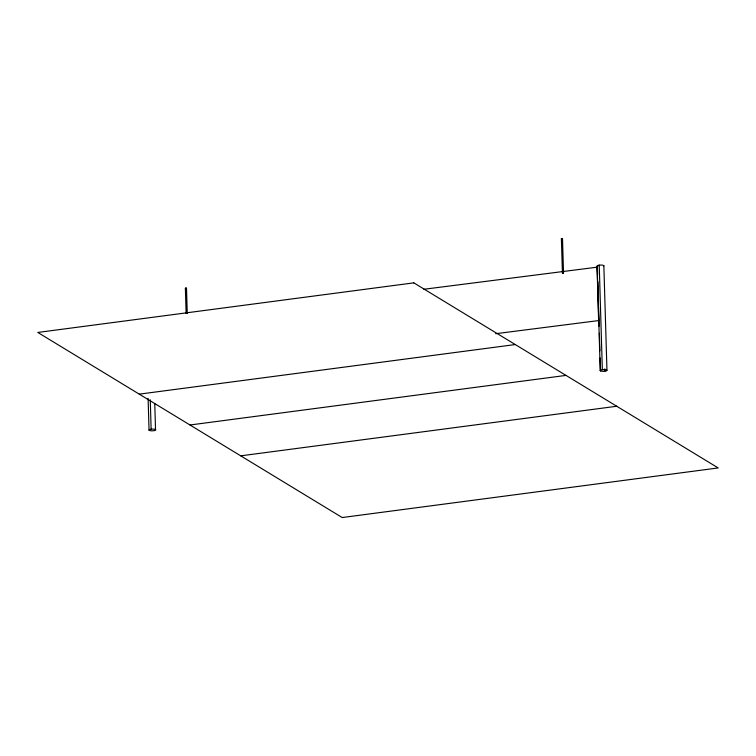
<?xml version="1.0" encoding="UTF-8"?>
<svg xmlns="http://www.w3.org/2000/svg" width="756" height="756" viewBox="0 0 756 756"><rect width="100%" height="100%" fill="white"/><g stroke="black" fill="none" stroke-linecap="round" stroke-linejoin="round"><path stroke-width="1.13" d="M186.127 313.494L185.381 288.244L185.872 288.064L186.496 288.178L187.252 313.428M186.496 288.216L185.381 288.244M562.445 273.114L561.377 238.641L561.869 238.461L562.502 238.575L563.522 273.01L562.407 273.039L563.522 273.01M562.502 238.612L561.377 238.641M139.265 394.15L515.271 344.556M190.002 424.995L565.998 375.401M240.729 455.84L616.735 406.255M423.861 289.274L597.042 267.189L598.629 320.572L495.652 333.708M603.855 265.715L606.955 370.251M604.8 368.871L604.866 371.215M599.234 265.148L602.334 369.675A3.383 0.869 -1.7 0 0 601.521 371.187A3.383 0.869 -1.7 0 0 606.945 370.478A3.383 0.869 -1.7 0 0 602.334 369.675M597.363 266.329L597.609 274.551M597.816 281.601L598.374 300.387M598.582 307.437L599.139 326.233M599.357 333.273L599.877 350.897M600.084 357.938L600.472 370.856M597.145 266.112L600.245 370.648M154.763 403.704L155.528 429.54M150.255 399.82L151.134 429.181A3.383 0.869 -1.7 0 0 150.321 430.693A3.383 0.869 -1.7 0 0 155.745 429.984A3.383 0.869 -1.7 0 0 151.134 429.181M148.1 398.44L149.045 430.155M597.798 266.518A3.383 0.869 -1.7 0 1 600.084 265.063A3.383 0.869 -1.7 0 1 603.609 266.169M413.806 282.857L37.8 332.451L342.194 517.539L718.2 467.945L413.806 282.857"/></g></svg>
